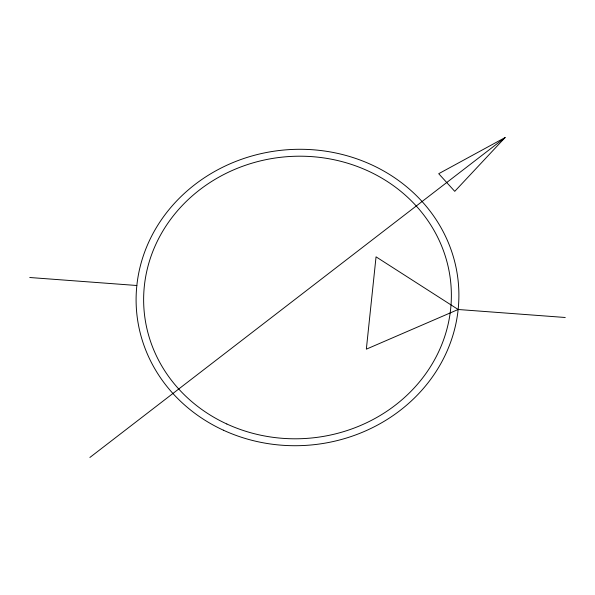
<?xml version="1.0" encoding="UTF-8"?>
<svg xmlns="http://www.w3.org/2000/svg" width="595" height="595" viewBox="0 0 595 595"><rect width="100%" height="100%" fill="white"/><g stroke="black" fill="none" stroke-linecap="round" stroke-linejoin="round"><path stroke-width="0.89" d="M505.125 137.534L454.751 191.345L438.716 173.703L505.125 137.534L89.875 457.466M458.15 309.497L366.341 349.168L376.047 256.839L458.15 309.497L565.25 317.492M29.75 277.508L136.85 285.503M223.378 430.192A161.498 148.103 -5.1 0 0 458.723 288.344A161.498 148.103 -5.1 0 0 210.399 173.963A161.498 148.103 -5.1 0 0 223.378 430.192M226.836 423.997A153.964 141.194 -5.1 0 0 451.203 288.776A153.964 141.194 -5.1 0 0 214.46 179.727A153.964 141.194 -5.1 0 0 226.836 423.997"/></g></svg>
